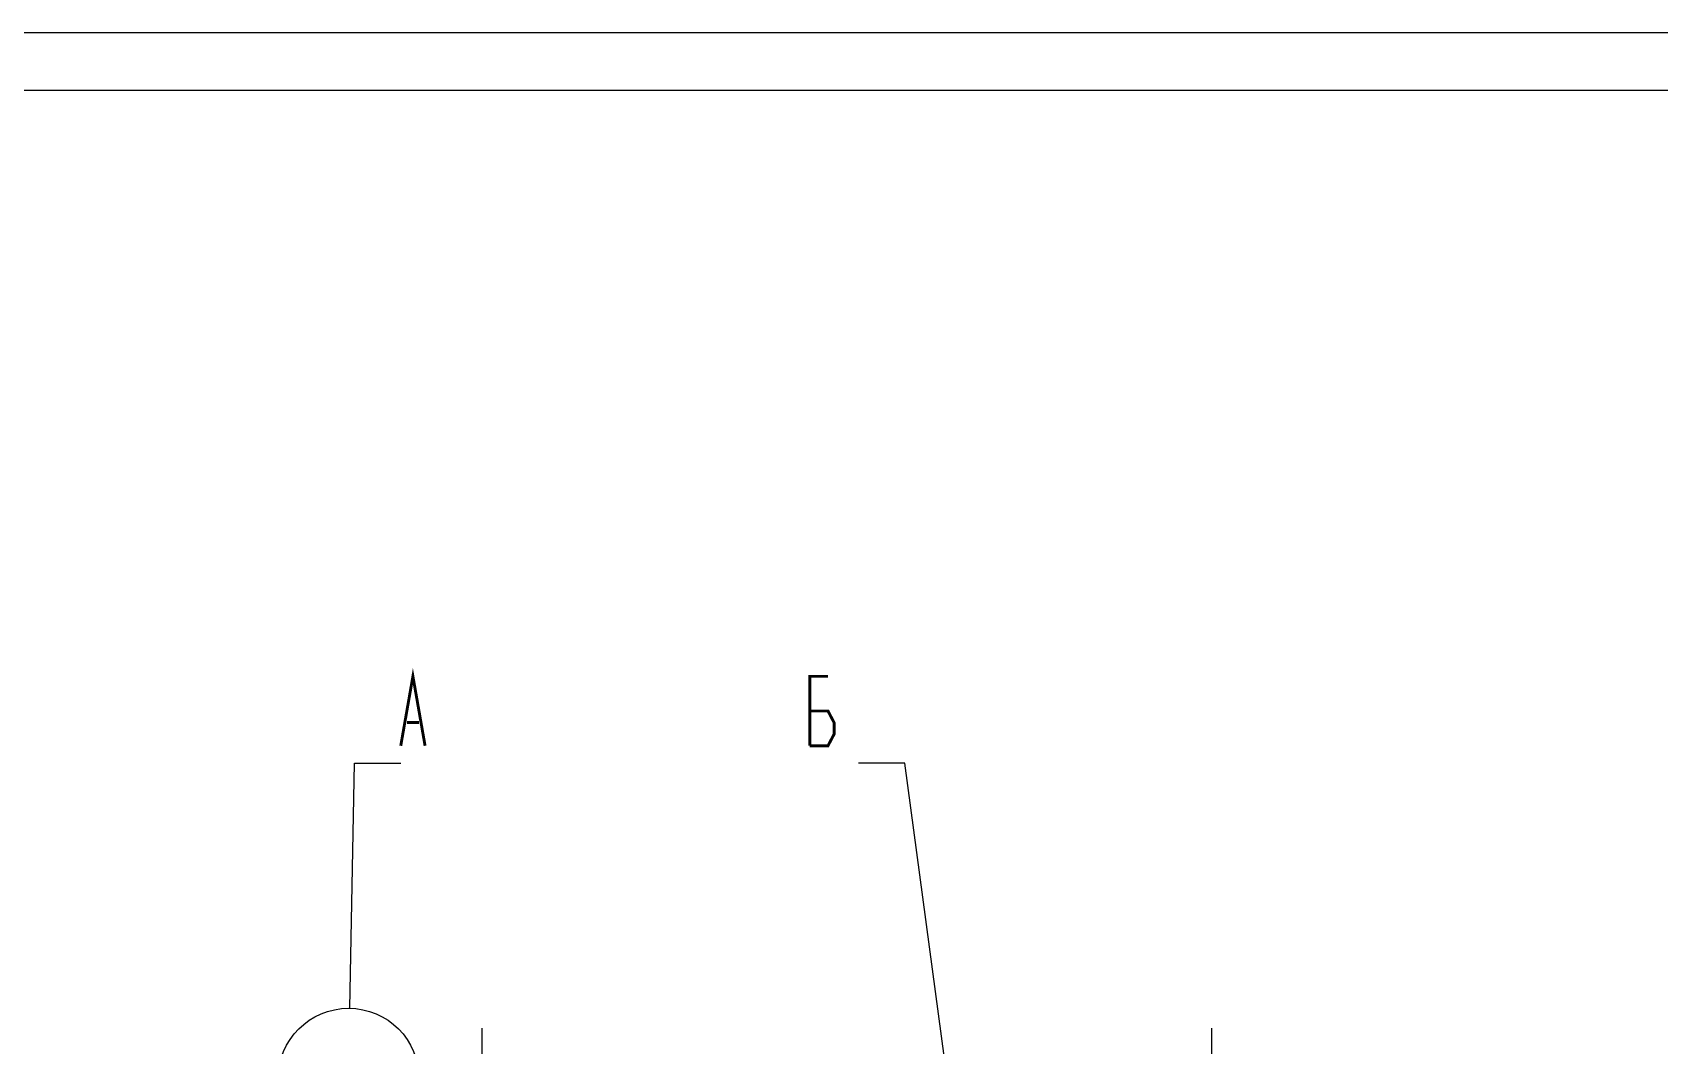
# Model space of a CAD drawing. Header units: millimetres. Extents: x 0 to 1189, y 0 to 841.
# Drawn here: x 140.5 to 281, y 753.5 to 841 of the extents above; entities that cross this region are included whole.
import ezdxf

# ---------------------------------------------------------------- set-up
doc = ezdxf.new("R2010")
doc.units = ezdxf.units.MM
doc.header["$LTSCALE"] = 65.395
doc.linetypes.add('CENTER', pattern=[0.6, 0.375, -0.075, 0.075, -0.075])
doc.layers.get('0').update_dxf_attribs({"linetype": 'CONTINUOUS'})
doc.layers.add('ALL_AXIS', color=7, linetype='CONTINUOUS')
doc.styles.get("Standard").update_dxf_attribs({"font": 'txt', "width": 0.7})
doc.dimstyles.get("Standard").update_dxf_attribs({"dimtxt": 3.5, "dimasz": 3, "dimexe": 0.18, "dimexo": 0.0625, "dimgap": 0.09, "dimtad": 1, "dimdec": 5, "dimdsep": 46, "dimtxsty": 'STANDARD', "dimblk": '_FILLED', "dimblk1": '_FILLED', "dimblk2": '_FILLED', "dimcen": 0.09, "dimadec": 0, "dimazin": 0, "dimtol": 1, "dimtp": 1e-05, "dimtm": 1e-05, "dimtfac": 1, "dimtdec": 5, "dimtofl": 0, "dimtmove": 0, "dimatfit": 3, "dimldrblk": '_FILLED', "dimfxl": 1, "dimtolj": 1, "dimarcsym": 0})

# ---------------------------------------------------------------- blocks, each defined once
blk = doc.blocks.new('_FILLED')
at = {"color": 0, "linetype": 'BYBLOCK'}
blk.add_solid([(0, 0), (-1, 0.167), (-1, -0.167)], dxfattribs=at)

msp = doc.modelspace()

# ---------------------------------------------------------------- linework, layer by layer
at = {"color": 7, "linetype": 'CONTINUOUS'}
for p, q in [((0, 841), (1189, 841)), ((1184, 836), (20, 836))]:
    msp.add_line(p, q, dxfattribs=at)
at = {"color": 2, "linetype": 'CONTINUOUS', "const_width": 0.25}
for points in [[(172.3057594, 779.4007095), (173.3557682, 785.4007182), (174.4057588, 779.4007095)], [(207.628617, 779.4007095), (207.628617, 785.4007182), (209.2036211, 785.4007182)], [(172.8307547, 781.4006882), (173.8807635, 781.4006882)], [(207.628617, 779.4007095), (209.2036211, 779.4007095), (209.7286164, 780.4007352), (209.7286164, 781.4006882), (209.2036211, 782.4007139), (207.628617, 782.4007139)]]:
    msp.add_lwpolyline(points, dxfattribs=at)
at = {"color": 2, "linetype": 'CONTINUOUS'}
msp.add_circle((167.7984568, 750.6375488), 6.0946098, dxfattribs=at)
at = {"layer": 'ALL_AXIS', "color": 7, "linetype": 'CENTER'}
for p, q in [((179.3181797, 755.0007175), (179.3181797, 752.4860375)), ((242.3181797, 755.0007175), (242.3181797, 752.4860375))]:
    msp.add_line(p, q, dxfattribs=at)

# ---------------------------------------------------------------- leaders
at = {"color": 2, "linetype": 'CONTINUOUS'}
for points in [[(167.911844, 756.7311037), (168.3057621, 777.9007175), (172.3057621, 777.9007175)], [(221.2638478, 737.712506), (215.8286166, 777.9007175), (211.8286166, 777.9007175)]]:
    msp.add_leader(points, dimstyle='STANDARD', override={"dimtad": 1, "dimldrblk": 'NONE'}, dxfattribs=at)

doc.saveas('drawing.dxf')
